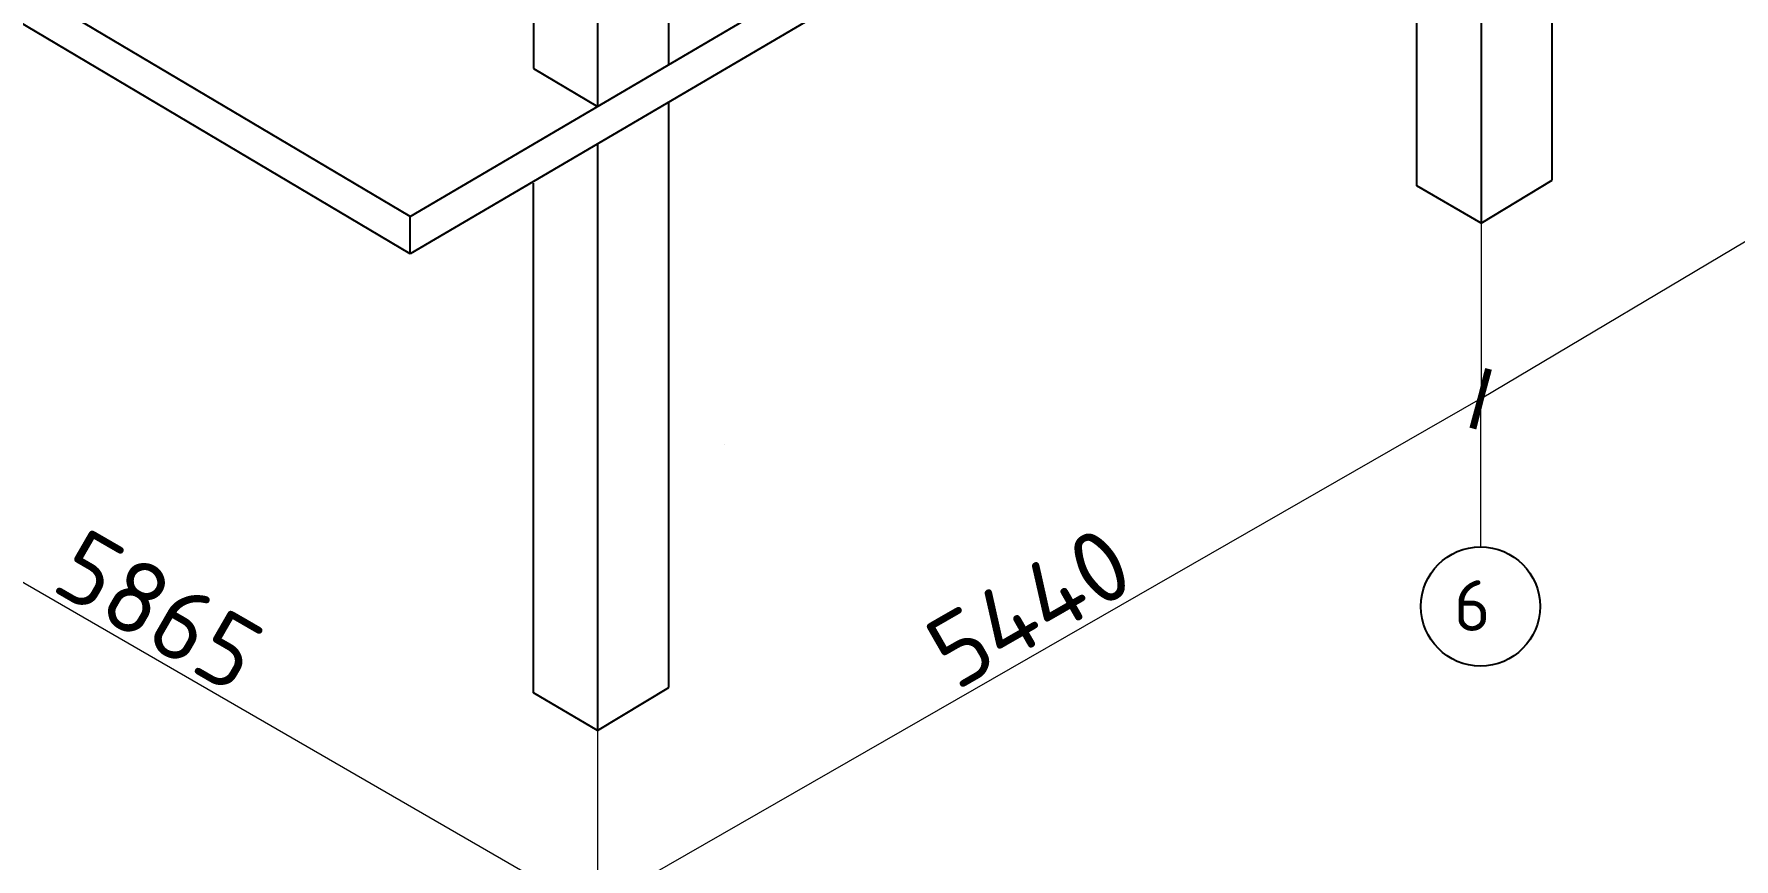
# Model space of a CAD drawing. Header units: millimetres. Extents: x 5763 to 12018931, y 39842 to 3600577.
# Drawn here: x 918943 to 936515, y 809550 to 818078 of the extents above; entities that cross this region are included whole.
import ezdxf

# ---------------------------------------------------------------- set-up
doc = ezdxf.new("R2010")
doc.units = ezdxf.units.MM
doc.layers.add('LINES', color=7, linetype='Continuous')
doc.layers.add('тонкая', color=7, linetype='Continuous', lineweight=20)
doc.styles.add('ISOCPEUR', font='isocpeur.ttf')

# ---------------------------------------------------------------- blocks, each defined once
blk = doc.blocks.new('_ArchTick')
at = {"color": 0, "linetype": 'ByBlock', "const_width": 0.15}
blk.add_lwpolyline([(-0.5, -0.5), (0.5, 0.5)], dxfattribs=at)

msp = doc.modelspace()

# ---------------------------------------------------------------- linework, layer by layer
at = {"lineweight": 25}
msp.add_circle((933895.18433, 812160.95591), 616.09224, dxfattribs=at)
at = {"layer": 'LINES'}
for p, q in [((922832.38875, 816193.41844), (945240.1722, 829355.62856)), ((945240.1722, 828957.55491), (922832.38875, 815805.41668)), ((925504.90113, 817763.23767), (925504.90113, 824960.98674)), ((924768.42602, 824540.23431), (924768.42602, 817330.6362)), ((924104.79399, 823303.93103), (924104.79399, 817720.2598)), ((934636.854, 816566.54465), (934636.854, 822733.98947)), ((933900.3789, 822301.71903), (933900.3789, 816123.13036)), ((922832.38875, 816193.41844), (912828.92467, 822124.3397)), ((933236.74687, 816510.2963), (933236.74687, 821912.20348)), ((922832.38875, 815805.41668), (912828.92467, 821736.33794)), ((924104.79399, 817720.2598), (924768.42602, 817330.6362)), ((925504.90113, 811322.37576), (925504.90113, 817374.03466)), ((924768.42602, 816941.76423), (924768.42602, 810878.96148)), ((924104.79399, 811266.12742), (924104.79399, 816535.16832)), ((933900.3789, 816123.13036), (933236.74687, 816510.2963)), ((933900.3789, 816123.13036), (934636.854, 816566.54465)), ((922832.38875, 815805.41668), (922832.38875, 816193.41844)), ((933900.3789, 816123.13036), (933900.3789, 816123.13036)), ((924768.42602, 810878.96148), (925504.90113, 811322.37576)), ((924768.42602, 810878.96148), (924104.79399, 811266.12742)), ((924768.42602, 810878.96148), (924768.42602, 810878.96148))]:
    msp.add_line(p, q, dxfattribs=at)
at = {"layer": 'тонкая', "ltscale": 10}
for p, q in [((933894.59348, 814306.29412), (942779.81211, 819597.08138)), ((933900.3789, 816123.13036), (933900.3789, 814302.44191)), ((924757.02794, 809063.05863), (933899.37921, 814310.21047)), ((933895.18433, 814302.44563), (933895.18433, 812777.04815)), ((933899.25889, 814304.39334), (933895.8813, 814310.27828)), ((933899.22774, 814304.37513), (933896.25018, 814309.37557)), ((915945.24708, 814078.30507), (924736.87841, 808997.68646)), ((926082.64842, 813832.74268), (926082.87634, 813832.35467)), ((924768.42602, 810878.96148), (924768.42602, 809058.27302))]:
    msp.add_line(p, q, dxfattribs=at)

# ---------------------------------------------------------------- block references
for p, xscale, yscale, zscale, rotation in [((933897.17111, 814307.82899), 450.0000000000001, 450.0000000000001, 450.0000000000001, 210.7720826946565), ((933896.7773, 814308.71714), 450, 450, 450, 29.85319450393787)]:
    msp.add_blockref('_ArchTick', p, dxfattribs=dict(at, xscale=xscale, yscale=yscale, zscale=zscale, rotation=rotation))

# ---------------------------------------------------------------- texts
at = {"color": 5, "style": 'ISOCPEUR'}
msp.add_text('6', height=525, dxfattribs=at).set_placement((933619.30676, 811907.48479))
at = {"layer": 'тонкая', "ltscale": 10, "char_height": 750, "attachment_point": 5, "style": 'ISOCPEUR'}
for s, insert, rotation in [('\\A1;5865', (920236.95468, 812117.89635), 329.976700923), ('\\A1;5440', (929233.01633, 812150.85229), 29.853194504)]:
    msp.add_mtext(s, dxfattribs=dict(at, insert=insert, rotation=rotation))

doc.saveas('drawing.dxf')
